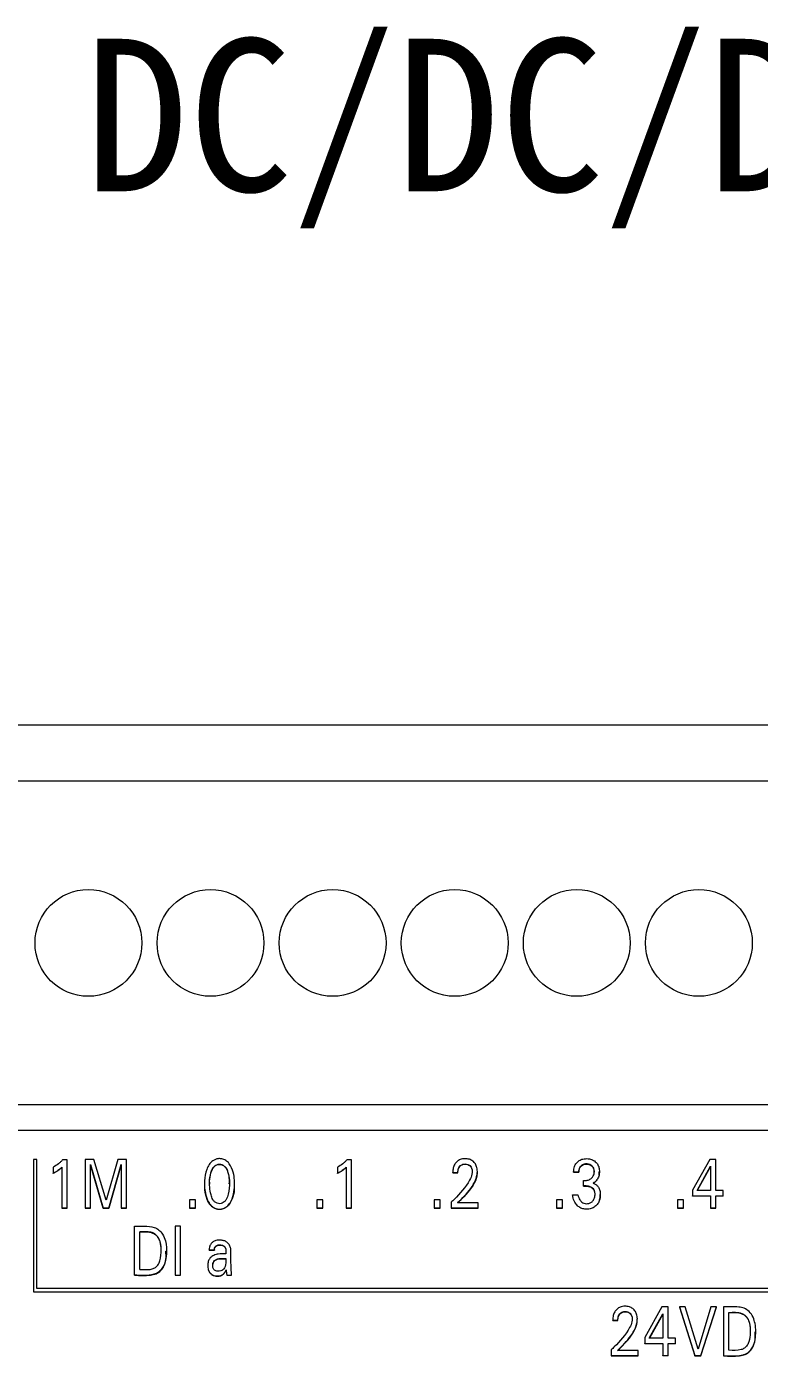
# Model space of a CAD drawing. Header units: millimetres. Extents: x 983 to 2111, y 2638 to 4457.
# Drawn here: x 1982.1 to 2006.11, y 4242.24 to 4285.84 of the extents above; entities that cross this region are included whole.
import ezdxf

# ---------------------------------------------------------------- set-up
doc = ezdxf.new("R2010")
doc.units = ezdxf.units.MM
doc.styles.get("Standard").update_dxf_attribs({"font": ''})
doc.styles.get('Standard').set_extended_font_data('SimSun')

# ---------------------------------------------------------------- blocks, each defined once
blk = doc.blocks.new('1215DCDCDC')
at = {"color": 7, "linetype": 'Continuous', "lineweight": 15}
for p, q in [((1961.489, 4262.945), (2042.769, 4262.945)), ((2042.769, 4261.095), (1961.489, 4261.095)), ((1961.489, 4250.495), (2042.262, 4250.495)), ((2039.879, 4249.645), (1963.129, 4249.645)), ((1982.329, 4248.7), (1982.329, 4244.359)), ((1982.439, 4248.7), (1982.329, 4248.7)), ((1982.439, 4244.469), (1982.439, 4248.7)), ((1983.431, 4248.689), (1983.285, 4248.689)), ((1983.431, 4247.102), (1983.431, 4248.689)), ((1984.304, 4248.698), (1984.02, 4248.698)), ((1984.02, 4248.698), (1984.02, 4247.102)), ((1984.195, 4248.531), (1984.617, 4247.102)), ((1984.195, 4247.102), (1984.195, 4248.531)), ((1984.617, 4247.095), (1984.195, 4248.524)), ((1984.706, 4247.362), (1984.304, 4248.698)), ((1985.095, 4248.698), (1984.706, 4247.362)), ((1984.793, 4247.102), (1985.204, 4248.533)), ((1985.204, 4248.526), (1984.793, 4247.095)), ((1985.379, 4248.698), (1985.095, 4248.698)), ((1985.204, 4248.533), (1985.204, 4247.102)), ((1985.379, 4247.102), (1985.379, 4248.698)), ((1992.746, 4248.689), (1992.601, 4248.689)), ((1992.746, 4247.102), (1992.746, 4248.689)), ((2004.483, 4248.698), (2003.919, 4247.694)), ((2004.685, 4248.698), (2004.483, 4248.698)), ((2004.685, 4247.676), (2004.685, 4248.698)), ((1982.979, 4248.444), (1982.979, 4248.245)), ((1982.979, 4248.238), (1982.979, 4248.245)), ((1983.259, 4248.443), (1983.259, 4247.102)), ((1992.294, 4248.444), (1992.294, 4248.245)), ((1992.294, 4248.238), (1992.294, 4248.245)), ((1992.575, 4248.443), (1992.575, 4247.102)), ((1996.067, 4248.267), (1996.233, 4248.267)), ((1996.067, 4248.26), (1996.067, 4248.267)), ((1996.067, 4248.26), (1996.233, 4248.26)), ((1996.233, 4248.26), (1996.233, 4248.267)), ((1996.871, 4248.299), (1996.871, 4248.306)), ((2000.027, 4248.286), (2000.027, 4248.283)), ((2000.193, 4248.283), (2000.027, 4248.283)), ((2000.027, 4248.276), (2000.027, 4248.283)), ((2000.027, 4248.276), (2000.193, 4248.276)), ((2000.193, 4248.276), (2000.193, 4248.283)), ((2000.698, 4248.318), (2000.698, 4248.285)), ((2000.871, 4248.294), (2000.871, 4248.301)), ((2004.068, 4247.676), (2004.514, 4248.471)), ((2004.514, 4248.464), (2004.072, 4247.676)), ((2004.514, 4248.471), (2004.514, 4247.676)), ((1987.931, 4247.899), (1987.931, 4247.892)), ((1988.919, 4247.897), (1988.919, 4247.904)), ((2000.353, 4247.828), (2000.353, 4248.007)), ((2000.353, 4247.821), (2000.353, 4247.828)), ((2003.919, 4247.694), (2003.919, 4247.502)), ((2004.514, 4247.676), (2004.068, 4247.676)), ((2004.927, 4247.676), (2004.685, 4247.676)), ((2004.927, 4247.502), (2004.927, 4247.676)), ((1987.44, 4247.372), (1987.44, 4247.102)), ((1987.638, 4247.372), (1987.44, 4247.372)), ((1987.638, 4247.102), (1987.638, 4247.372)), ((1991.81, 4247.372), (1991.612, 4247.372)), ((1991.612, 4247.372), (1991.612, 4247.102)), ((1991.81, 4247.102), (1991.81, 4247.372)), ((1995.658, 4247.372), (1995.461, 4247.372)), ((1995.461, 4247.372), (1995.461, 4247.102)), ((1995.658, 4247.102), (1995.658, 4247.372)), ((1996.015, 4247.293), (1996.015, 4247.102)), ((1996.897, 4247.276), (1996.223, 4247.276)), ((1996.897, 4247.102), (1996.897, 4247.276)), ((1999.46, 4247.372), (1999.46, 4247.102)), ((1999.657, 4247.372), (1999.46, 4247.372)), ((1999.657, 4247.102), (1999.657, 4247.372)), ((1999.99, 4247.531), (1999.99, 4247.538)), ((1999.99, 4247.538), (2000.165, 4247.538)), ((2000.898, 4247.539), (2000.898, 4247.546)), ((2003.431, 4247.372), (2003.431, 4247.102)), ((2003.628, 4247.372), (2003.431, 4247.372)), ((2003.628, 4247.102), (2003.628, 4247.372)), ((2003.919, 4247.502), (2004.514, 4247.502)), ((2003.919, 4247.495), (2003.919, 4247.502)), ((2004.514, 4247.495), (2003.919, 4247.495)), ((2004.514, 4247.502), (2004.514, 4247.102)), ((2004.685, 4247.502), (2004.927, 4247.502)), ((2004.685, 4247.102), (2004.685, 4247.502)), ((2004.927, 4247.495), (2004.685, 4247.495)), ((2004.927, 4247.495), (2004.927, 4247.502)), ((1983.259, 4247.102), (1983.259, 4247.095)), ((1983.259, 4247.102), (1983.431, 4247.102)), ((1983.431, 4247.095), (1983.259, 4247.095)), ((1983.431, 4247.102), (1983.431, 4247.095)), ((1984.02, 4247.102), (1984.195, 4247.102)), ((1984.02, 4247.095), (1984.02, 4247.102)), ((1984.195, 4247.095), (1984.02, 4247.095)), ((1984.195, 4247.095), (1984.195, 4247.102)), ((1984.617, 4247.102), (1984.793, 4247.102)), ((1984.617, 4247.095), (1984.617, 4247.102)), ((1984.793, 4247.095), (1984.617, 4247.095)), ((1984.793, 4247.095), (1984.793, 4247.102)), ((1985.204, 4247.102), (1985.379, 4247.102)), ((1985.204, 4247.095), (1985.204, 4247.102)), ((1985.379, 4247.095), (1985.204, 4247.095)), ((1985.379, 4247.095), (1985.379, 4247.102)), ((1987.44, 4247.102), (1987.638, 4247.102)), ((1987.44, 4247.095), (1987.44, 4247.102)), ((1987.638, 4247.095), (1987.44, 4247.095)), ((1987.638, 4247.095), (1987.638, 4247.102)), ((1991.612, 4247.102), (1991.81, 4247.102)), ((1991.612, 4247.095), (1991.612, 4247.102)), ((1991.81, 4247.095), (1991.612, 4247.095)), ((1991.81, 4247.095), (1991.81, 4247.102)), ((1992.575, 4247.102), (1992.575, 4247.095)), ((1992.575, 4247.102), (1992.746, 4247.102)), ((1992.746, 4247.095), (1992.575, 4247.095)), ((1992.746, 4247.102), (1992.746, 4247.095)), ((1995.461, 4247.102), (1995.658, 4247.102)), ((1995.461, 4247.095), (1995.461, 4247.102)), ((1995.658, 4247.095), (1995.461, 4247.095)), ((1995.658, 4247.095), (1995.658, 4247.102)), ((1996.015, 4247.102), (1996.897, 4247.102)), ((1996.015, 4247.095), (1996.015, 4247.102)), ((1996.897, 4247.095), (1996.015, 4247.095)), ((1996.897, 4247.095), (1996.897, 4247.102)), ((1999.46, 4247.102), (1999.657, 4247.102)), ((1999.46, 4247.095), (1999.46, 4247.102)), ((1999.657, 4247.095), (1999.46, 4247.095)), ((1999.657, 4247.095), (1999.657, 4247.102)), ((2003.431, 4247.102), (2003.628, 4247.102)), ((2003.431, 4247.095), (2003.431, 4247.102)), ((2003.628, 4247.095), (2003.431, 4247.095)), ((2003.628, 4247.095), (2003.628, 4247.102)), ((2004.514, 4247.102), (2004.685, 4247.102)), ((2004.514, 4247.095), (2004.514, 4247.102)), ((2004.685, 4247.095), (2004.514, 4247.095)), ((2004.685, 4247.095), (2004.685, 4247.102)), ((1985.636, 4244.908), (1985.636, 4246.504)), ((1985.811, 4245.089), (1985.811, 4246.323)), ((1986.974, 4246.504), (1986.974, 4244.908)), ((1987.149, 4246.504), (1986.974, 4246.504)), ((1987.149, 4244.908), (1987.149, 4246.504)), ((1986.687, 4245.69), (1986.687, 4245.697)), ((1988.083, 4245.747), (1988.083, 4245.74)), ((1988.084, 4245.722), (1988.084, 4245.729)), ((1988.084, 4245.729), (1988.256, 4245.729)), ((1988.084, 4245.722), (1988.256, 4245.722)), ((1988.256, 4245.729), (1988.256, 4245.722)), ((1988.483, 4245.448), (1988.633, 4245.448)), ((1988.483, 4245.448), (1988.483, 4245.441)), ((1988.483, 4245.441), (1988.633, 4245.441)), ((1988.8, 4245.657), (1988.8, 4245.664)), ((1988.038, 4245.219), (1988.038, 4245.212)), ((1988.644, 4245.077), (1988.644, 4245.07)), ((1985.636, 4244.901), (1985.636, 4244.908)), ((1986.974, 4244.908), (1987.149, 4244.908)), ((1986.974, 4244.908), (1986.974, 4244.901)), ((1986.974, 4244.901), (1987.149, 4244.901)), ((1987.149, 4244.901), (1987.149, 4244.908)), ((1988.666, 4244.908), (1988.822, 4244.908)), ((1988.666, 4244.908), (1988.666, 4244.901)), ((1988.666, 4244.901), (1988.822, 4244.901)), ((1988.822, 4244.908), (1988.822, 4244.901)), ((1982.329, 4244.359), (1982.329, 4244.352)), ((1982.329, 4244.359), (2041.434, 4244.359)), ((1982.329, 4244.352), (2041.434, 4244.352)), ((2041.324, 4244.469), (1982.439, 4244.469)), ((2002.92, 4243.86), (2002.356, 4242.856)), ((2003.122, 4243.86), (2002.92, 4243.86)), ((2003.122, 4242.838), (2003.122, 4243.86)), ((2003.493, 4243.86), (2003.493, 4243.853)), ((2003.493, 4243.86), (2004.001, 4242.264)), ((2003.683, 4243.86), (2003.493, 4243.86)), ((2003.493, 4243.853), (2004.001, 4242.257)), ((2004.102, 4242.474), (2003.683, 4243.86)), ((2004.516, 4243.86), (2004.102, 4242.474)), ((2004.197, 4242.264), (2004.705, 4243.86)), ((2004.197, 4242.257), (2004.705, 4243.853)), ((2004.705, 4243.86), (2004.516, 4243.86)), ((2004.705, 4243.853), (2004.705, 4243.86)), ((2004.939, 4243.86), (2004.939, 4242.264)), ((2001.31, 4243.429), (2001.476, 4243.429)), ((2001.31, 4243.422), (2001.31, 4243.429)), ((2001.31, 4243.422), (2001.476, 4243.422)), ((2001.476, 4243.422), (2001.476, 4243.429)), ((2002.114, 4243.461), (2002.114, 4243.468)), ((2002.505, 4242.838), (2002.951, 4243.633)), ((2002.951, 4243.626), (2002.509, 4242.838)), ((2002.951, 4243.633), (2002.951, 4242.838)), ((2005.114, 4242.445), (2005.114, 4243.679)), ((2002.356, 4242.856), (2002.356, 4242.664)), ((2002.951, 4242.838), (2002.505, 4242.838)), ((2003.365, 4242.838), (2003.122, 4242.838)), ((2003.365, 4242.664), (2003.365, 4242.838)), ((2005.99, 4243.047), (2005.99, 4243.054)), ((2001.257, 4242.455), (2001.257, 4242.264)), ((2002.14, 4242.438), (2001.466, 4242.438)), ((2002.14, 4242.264), (2002.14, 4242.438)), ((2002.356, 4242.664), (2002.951, 4242.664)), ((2002.356, 4242.657), (2002.356, 4242.664)), ((2002.951, 4242.657), (2002.356, 4242.657)), ((2002.951, 4242.664), (2002.951, 4242.264)), ((2003.122, 4242.664), (2003.365, 4242.664)), ((2003.122, 4242.264), (2003.122, 4242.664)), ((2003.365, 4242.657), (2003.122, 4242.657)), ((2003.365, 4242.657), (2003.365, 4242.664)), ((2001.257, 4242.264), (2002.14, 4242.264)), ((2001.257, 4242.264), (2001.257, 4242.257)), ((2001.257, 4242.257), (2002.14, 4242.257)), ((2002.14, 4242.257), (2002.14, 4242.264)), ((2002.951, 4242.264), (2003.122, 4242.264)), ((2002.951, 4242.257), (2002.951, 4242.264)), ((2003.122, 4242.257), (2002.951, 4242.257)), ((2003.122, 4242.257), (2003.122, 4242.264)), ((2004.001, 4242.257), (2004.001, 4242.264)), ((2004.001, 4242.264), (2004.197, 4242.264)), ((2004.001, 4242.257), (2004.197, 4242.257)), ((2004.197, 4242.257), (2004.197, 4242.264)), ((2004.939, 4242.264), (2004.939, 4242.257))]:
    blk.add_line(p, q, dxfattribs=at)
for centre in [(1984.129, 4255.795), (1988.129, 4255.795), (1992.129, 4255.795), (1996.129, 4255.795), (2000.129, 4255.795), (2004.129, 4255.795)]:
    blk.add_circle(centre, 1.75, dxfattribs=at)
for points, knots in [([(1983.285, 4248.689), (1983.264, 4248.664), (1983.22, 4248.615), (1983.122, 4248.526), (1983.036, 4248.476), (1982.979, 4248.444)], [0, 0, 0, 0, 0.251397, 0.502834, 1, 1, 1, 1]), ([(1988.289, 4248.697), (1988.318, 4248.708), (1988.362, 4248.723), (1988.456, 4248.723), (1988.567, 4248.707), (1988.699, 4248.622), (1988.819, 4248.454), (1988.92, 4248.143), (1988.929, 4247.77), (1988.861, 4247.442), (1988.761, 4247.241), (1988.643, 4247.129), (1988.517, 4247.069), (1988.389, 4247.059), (1988.267, 4247.093), (1988.159, 4247.164), (1988.047, 4247.307), (1987.943, 4247.586), (1987.915, 4247.967), (1987.971, 4248.309), (1988.075, 4248.534), (1988.18, 4248.647), (1988.261, 4248.685), (1988.289, 4248.697)], [0, 0, 0, 0, 0.021674, 0.032581, 0.065691, 0.098976, 0.139747, 0.208929, 0.326137, 0.398322, 0.444094, 0.481291, 0.510925, 0.540638, 0.569354, 0.598393, 0.629996, 0.696063, 0.804751, 0.895776, 0.937072, 0.978848, 1, 1, 1, 1]), ([(1988.615, 4248.445), (1988.593, 4248.467), (1988.549, 4248.512), (1988.461, 4248.544), (1988.376, 4248.542), (1988.298, 4248.51), (1988.221, 4248.438), (1988.14, 4248.286), (1988.084, 4247.973), (1988.103, 4247.648), (1988.188, 4247.4), (1988.261, 4247.306), (1988.343, 4247.257), (1988.432, 4247.241), (1988.512, 4247.259), (1988.586, 4247.306), (1988.662, 4247.403), (1988.74, 4247.624), (1988.76, 4247.904), (1988.734, 4248.166), (1988.687, 4248.306), (1988.661, 4248.392), (1988.631, 4248.427), (1988.615, 4248.445)], [0, 0, 0, 0, 0.029448, 0.059037, 0.084456, 0.108438, 0.136685, 0.18222, 0.268808, 0.433664, 0.484003, 0.513946, 0.544013, 0.572235, 0.59631, 0.619496, 0.653766, 0.710903, 0.838245, 0.916036, 0.957044, 0.978066, 1, 1, 1, 1]), ([(1988.107, 4247.889), (1988.104, 4247.914), (1988.091, 4248.034), (1988.124, 4248.204), (1988.186, 4248.375), (1988.253, 4248.467), (1988.329, 4248.52), (1988.405, 4248.538), (1988.482, 4248.53), (1988.556, 4248.498), (1988.595, 4248.459), (1988.615, 4248.438)], [0, 0, 0, 0, 0.073701, 0.357723, 0.498524, 0.612319, 0.688755, 0.765492, 0.838842, 0.913596, 1, 1, 1, 1]), ([(1992.601, 4248.689), (1992.579, 4248.664), (1992.535, 4248.615), (1992.437, 4248.526), (1992.351, 4248.476), (1992.294, 4248.444)], [0, 0, 0, 0, 0.251399, 0.502832, 1, 1, 1, 1]), ([(1996.233, 4248.267), (1996.237, 4248.314), (1996.242, 4248.387), (1996.293, 4248.475), (1996.353, 4248.527), (1996.433, 4248.553), (1996.515, 4248.551), (1996.592, 4248.525), (1996.649, 4248.478), (1996.692, 4248.407), (1996.71, 4248.316), (1996.696, 4248.178), (1996.536, 4247.835), (1996.275, 4247.544), (1996.048, 4247.325), (1996.015, 4247.293)], [0, 0, 0, 0, 0.06741, 0.106804, 0.14638, 0.181674, 0.227911, 0.263636, 0.29947, 0.334313, 0.383257, 0.433455, 0.535618, 0.932793, 1, 1, 1, 1]), ([(1996.223, 4247.276), (1996.378, 4247.425), (1996.606, 4247.646), (1996.812, 4247.993), (1996.879, 4248.232), (1996.868, 4248.418), (1996.815, 4248.553), (1996.727, 4248.65), (1996.605, 4248.712), (1996.46, 4248.729), (1996.317, 4248.706), (1996.203, 4248.635), (1996.124, 4248.538), (1996.075, 4248.412), (1996.07, 4248.318), (1996.067, 4248.267)], [0, 0, 0, 0, 0.2481, 0.367223, 0.466451, 0.531142, 0.58162, 0.632334, 0.6798, 0.738136, 0.798608, 0.8449, 0.89108, 0.941291, 1, 1, 1, 1]), ([(1996.233, 4248.26), (1996.237, 4248.307), (1996.242, 4248.38), (1996.293, 4248.468), (1996.353, 4248.52), (1996.433, 4248.546), (1996.515, 4248.544), (1996.592, 4248.518), (1996.649, 4248.471), (1996.691, 4248.4), (1996.708, 4248.336), (1996.704, 4248.296), (1996.703, 4248.29)], [0, 0, 0, 0, 0.171484, 0.271706, 0.372385, 0.462166, 0.579789, 0.670667, 0.761832, 0.850467, 0.974968, 1, 1, 1, 1]), ([(2000.027, 4248.283), (2000.031, 4248.346), (2000.038, 4248.451), (2000.111, 4248.582), (2000.207, 4248.668), (2000.343, 4248.721), (2000.495, 4248.728), (2000.648, 4248.691), (2000.765, 4248.608), (2000.841, 4248.496), (2000.877, 4248.35), (2000.872, 4248.197), (2000.814, 4248.051), (2000.737, 4247.965), (2000.679, 4247.93), (2000.661, 4247.919)], [0, 0, 0, 0, 0.102608, 0.172439, 0.242302, 0.312113, 0.409292, 0.488691, 0.568507, 0.640624, 0.708354, 0.814477, 0.889145, 0.963973, 1, 1, 1, 1]), ([(2000.353, 4248.007), (2000.393, 4248.007), (2000.475, 4248.005), (2000.58, 4248.049), (2000.653, 4248.117), (2000.694, 4248.201), (2000.707, 4248.302), (2000.686, 4248.405), (2000.631, 4248.486), (2000.554, 4248.536), (2000.464, 4248.554), (2000.375, 4248.547), (2000.296, 4248.511), (2000.239, 4248.454), (2000.202, 4248.38), (2000.192, 4248.321), (2000.193, 4248.287), (2000.193, 4248.283)], [0, 0, 0, 0, 0.088971, 0.184289, 0.247358, 0.31051, 0.3914, 0.472476, 0.543671, 0.606412, 0.675402, 0.746158, 0.80634, 0.866645, 0.923991, 0.990958, 1, 1, 1, 1]), ([(2000.193, 4248.276), (2000.195, 4248.308), (2000.199, 4248.371), (2000.243, 4248.456), (2000.311, 4248.514), (2000.39, 4248.542), (2000.476, 4248.546), (2000.562, 4248.526), (2000.63, 4248.477), (2000.672, 4248.423), (2000.683, 4248.382), (2000.687, 4248.366)], [0, 0, 0, 0, 0.128806, 0.257846, 0.378486, 0.482415, 0.594109, 0.728521, 0.830389, 0.931924, 1, 1, 1, 1]), ([(1983.259, 4248.443), (1983.239, 4248.422), (1983.198, 4248.381), (1983.107, 4248.311), (1983.03, 4248.271), (1982.979, 4248.245)], [0, 0, 0, 0, 0.2507165, 0.5016741, 1, 1, 1, 1]), ([(1983.259, 4248.436), (1983.239, 4248.415), (1983.198, 4248.374), (1983.107, 4248.304), (1983.03, 4248.264), (1982.979, 4248.238)], [0, 0, 0, 0, 0.250706, 0.501679, 1, 1, 1, 1]), ([(1988.615, 4248.438), (1988.63, 4248.417), (1988.651, 4248.387), (1988.676, 4248.343), (1988.696, 4248.27), (1988.745, 4248.127), (1988.738, 4247.988), (1988.733, 4247.899)], [0, 0, 0, 0, 0.1332, 0.199497, 0.266331, 0.532043, 1, 1, 1, 1]), ([(1992.575, 4248.443), (1992.554, 4248.422), (1992.513, 4248.381), (1992.422, 4248.311), (1992.345, 4248.271), (1992.294, 4248.245)], [0, 0, 0, 0, 0.250713, 0.501679, 1, 1, 1, 1]), ([(1992.575, 4248.436), (1992.554, 4248.415), (1992.513, 4248.374), (1992.422, 4248.304), (1992.345, 4248.264), (1992.294, 4248.238)], [0, 0, 0, 0, 0.250702, 0.501684, 1, 1, 1, 1]), ([(1996.864, 4248.299), (1996.863, 4248.249), (1996.859, 4248.091), (1996.67, 4247.707), (1996.408, 4247.45), (1996.223, 4247.269)], [0, 0, 0, 0, 0.119959, 0.378876, 1, 1, 1, 1]), ([(2000.661, 4247.912), (2000.699, 4247.935), (2000.756, 4247.971), (2000.788, 4248.028), (2000.799, 4248.047)], [0, 0, 0, 0, 0.6656, 1, 1, 1, 1]), ([(2000.859, 4248.194), (2000.862, 4248.205), (2000.872, 4248.238), (2000.867, 4248.272), (2000.864, 4248.294)], [0, 0, 0, 0, 0.344367, 1, 1, 1, 1]), ([(1988.9, 4247.896), (1988.905, 4247.831), (1988.918, 4247.664), (1988.859, 4247.434), (1988.761, 4247.234), (1988.643, 4247.122), (1988.517, 4247.062), (1988.389, 4247.052), (1988.267, 4247.086), (1988.159, 4247.157), (1988.048, 4247.3), (1987.949, 4247.55), (1987.944, 4247.768), (1987.941, 4247.893)], [0, 0, 0, 0, 0.090934, 0.234513, 0.325559, 0.399544, 0.458486, 0.517586, 0.574705, 0.632464, 0.695323, 0.82673, 1, 1, 1, 1]), ([(2000.661, 4247.919), (2000.692, 4247.907), (2000.754, 4247.883), (2000.828, 4247.809), (2000.886, 4247.703), (2000.906, 4247.541), (2000.887, 4247.367), (2000.806, 4247.217), (2000.701, 4247.124), (2000.559, 4247.069), (2000.407, 4247.059), (2000.261, 4247.097), (2000.147, 4247.178), (2000.05, 4247.305), (2000.005, 4247.434), (1999.993, 4247.519), (1999.99, 4247.538)], [0, 0, 0, 0, 0.0511661, 0.1021488, 0.1581502, 0.2345514, 0.3517636, 0.4232142, 0.4948276, 0.5638791, 0.6554638, 0.7248117, 0.7941806, 0.8665542, 0.9700383, 1, 1, 1, 1]), ([(2000.165, 4247.538), (2000.182, 4247.478), (2000.208, 4247.389), (2000.288, 4247.3), (2000.36, 4247.257), (2000.441, 4247.243), (2000.529, 4247.252), (2000.613, 4247.291), (2000.676, 4247.357), (2000.719, 4247.452), (2000.735, 4247.558), (2000.716, 4247.66), (2000.675, 4247.733), (2000.608, 4247.789), (2000.498, 4247.831), (2000.408, 4247.83), (2000.353, 4247.828)], [0, 0, 0, 0, 0.127234, 0.1911, 0.245229, 0.299307, 0.359764, 0.426339, 0.487885, 0.546418, 0.642494, 0.706824, 0.760139, 0.81359, 0.887139, 1, 1, 1, 1]), ([(2000.353, 4247.821), (2000.423, 4247.822), (2000.522, 4247.822), (2000.635, 4247.764), (2000.692, 4247.706), (2000.708, 4247.658), (2000.715, 4247.638)], [0, 0, 0, 0, 0.465781, 0.658583, 0.853112, 1, 1, 1, 1]), ([(2000.867, 4247.346), (2000.87, 4247.354), (2000.898, 4247.413), (2000.896, 4247.481), (2000.894, 4247.54)], [0, 0, 0, 0, 0.125676, 1, 1, 1, 1]), ([(1985.636, 4246.504), (1985.745, 4246.509), (1985.962, 4246.519), (1986.243, 4246.498), (1986.447, 4246.39), (1986.58, 4246.236), (1986.683, 4245.967), (1986.695, 4245.642), (1986.66, 4245.333), (1986.563, 4245.128), (1986.435, 4244.995), (1986.129, 4244.863), (1985.854, 4244.888), (1985.636, 4244.908)], [0, 0, 0, 0, 0.104163, 0.206377, 0.26262, 0.31905, 0.396194, 0.531702, 0.625271, 0.690008, 0.743615, 0.797373, 1, 1, 1, 1]), ([(1985.811, 4246.316), (1985.956, 4246.326), (1986.141, 4246.338), (1986.339, 4246.23), (1986.43, 4246.12), (1986.503, 4245.945), (1986.504, 4245.798), (1986.505, 4245.712)], [0, 0, 0, 0, 0.382549, 0.492099, 0.601605, 0.766276, 1, 1, 1, 1]), ([(1985.811, 4245.089), (1985.899, 4245.087), (1986.036, 4245.084), (1986.213, 4245.097), (1986.328, 4245.151), (1986.418, 4245.243), (1986.504, 4245.439), (1986.519, 4245.703), (1986.498, 4245.966), (1986.424, 4246.137), (1986.332, 4246.244), (1986.201, 4246.311), (1986.023, 4246.328), (1985.888, 4246.325), (1985.811, 4246.323)], [0, 0, 0, 0, 0.118197, 0.184091, 0.234249, 0.284562, 0.354082, 0.515677, 0.633812, 0.705664, 0.762368, 0.819373, 0.896914, 1, 1, 1, 1]), ([(1988.822, 4244.908), (1988.806, 4245.126), (1988.786, 4245.414), (1988.806, 4245.743), (1988.759, 4245.885), (1988.688, 4245.973), (1988.592, 4246.03), (1988.461, 4246.057), (1988.326, 4246.052), (1988.207, 4245.996), (1988.135, 4245.922), (1988.087, 4245.83), (1988.085, 4245.762), (1988.084, 4245.729)], [0, 0, 0, 0, 0.3473691, 0.4568199, 0.5173612, 0.578385, 0.6318131, 0.6901957, 0.7875311, 0.8405216, 0.8934835, 0.9488075, 1, 1, 1, 1]), ([(1988.256, 4245.729), (1988.257, 4245.75), (1988.26, 4245.792), (1988.291, 4245.843), (1988.33, 4245.879), (1988.387, 4245.899), (1988.454, 4245.899), (1988.524, 4245.887), (1988.576, 4245.855), (1988.612, 4245.811), (1988.64, 4245.725), (1988.636, 4245.653), (1988.633, 4245.6)], [0, 0, 0, 0, 0.08847, 0.179646, 0.247786, 0.316192, 0.432807, 0.534959, 0.614536, 0.694148, 0.771402, 1, 1, 1, 1]), ([(1988.256, 4245.722), (1988.257, 4245.743), (1988.26, 4245.785), (1988.291, 4245.836), (1988.33, 4245.872), (1988.387, 4245.892), (1988.454, 4245.892), (1988.523, 4245.88), (1988.577, 4245.848), (1988.611, 4245.804), (1988.627, 4245.765), (1988.628, 4245.743), (1988.628, 4245.739)], [0, 0, 0, 0, 0.111965, 0.227331, 0.313566, 0.400124, 0.547692, 0.676962, 0.777661, 0.878393, 0.976166, 1, 1, 1, 1]), ([(1985.636, 4244.901), (1985.811, 4244.892), (1986.049, 4244.88), (1986.349, 4244.937), (1986.5, 4245.044), (1986.614, 4245.21), (1986.685, 4245.429), (1986.673, 4245.601), (1986.666, 4245.69)], [0, 0, 0, 0, 0.333036, 0.451846, 0.571854, 0.673772, 0.831441, 1, 1, 1, 1]), ([(1988.633, 4245.6), (1988.549, 4245.602), (1988.416, 4245.606), (1988.238, 4245.561), (1988.126, 4245.483), (1988.057, 4245.373), (1988.033, 4245.25), (1988.041, 4245.125), (1988.081, 4245.014), (1988.15, 4244.936), (1988.247, 4244.886), (1988.355, 4244.871), (1988.465, 4244.885), (1988.559, 4244.941), (1988.614, 4245.013), (1988.637, 4245.062), (1988.644, 4245.077)], [0, 0, 0, 0, 0.1466452, 0.2319411, 0.3179108, 0.3779579, 0.4549287, 0.5346797, 0.595957, 0.6577315, 0.7125512, 0.7849847, 0.84419, 0.9039913, 0.970879, 1, 1, 1, 1]), ([(1988.633, 4245.448), (1988.636, 4245.357), (1988.64, 4245.238), (1988.577, 4245.114), (1988.528, 4245.063), (1988.456, 4245.033), (1988.379, 4245.025), (1988.306, 4245.04), (1988.258, 4245.068), (1988.225, 4245.109), (1988.203, 4245.173), (1988.201, 4245.247), (1988.218, 4245.324), (1988.257, 4245.381), (1988.322, 4245.426), (1988.4, 4245.448), (1988.458, 4245.448), (1988.483, 4245.448)], [0, 0, 0, 0, 0.21049, 0.275276, 0.324542, 0.374065, 0.456009, 0.505414, 0.545929, 0.586495, 0.627324, 0.704458, 0.758306, 0.81246, 0.863003, 0.94243, 1, 1, 1, 1]), ([(1988.207, 4245.215), (1988.206, 4245.226), (1988.203, 4245.261), (1988.219, 4245.317), (1988.257, 4245.374), (1988.322, 4245.419), (1988.4, 4245.441), (1988.458, 4245.441), (1988.483, 4245.441)], [0, 0, 0, 0, 0.084692, 0.251461, 0.419178, 0.575713, 0.821703, 1, 1, 1, 1]), ([(1988.8, 4245.481), (1988.799, 4245.507), (1988.797, 4245.566), (1988.795, 4245.624), (1988.794, 4245.657)], [0, 0, 0, 0, 0.439735, 1, 1, 1, 1]), ([(1988.041, 4245.212), (1988.042, 4245.177), (1988.043, 4245.107), (1988.081, 4245.007), (1988.15, 4244.929), (1988.248, 4244.879), (1988.355, 4244.864), (1988.465, 4244.878), (1988.559, 4244.934), (1988.614, 4245.006), (1988.637, 4245.055), (1988.644, 4245.07)], [0, 0, 0, 0, 0.115971, 0.232396, 0.349751, 0.453903, 0.591514, 0.703994, 0.817606, 0.944682, 1, 1, 1, 1]), ([(1988.644, 4245.077), (1988.646, 4245.049), (1988.648, 4245.006), (1988.652, 4244.949), (1988.661, 4244.922), (1988.666, 4244.908)], [0, 0, 0, 0, 0.498828, 0.746048, 1, 1, 1, 1]), ([(1988.644, 4245.07), (1988.646, 4245.042), (1988.648, 4244.999), (1988.652, 4244.942), (1988.661, 4244.915), (1988.666, 4244.901)], [0, 0, 0, 0, 0.498785, 0.74601, 1, 1, 1, 1]), ([(2001.476, 4243.429), (2001.479, 4243.476), (2001.484, 4243.549), (2001.535, 4243.637), (2001.596, 4243.689), (2001.676, 4243.715), (2001.757, 4243.713), (2001.834, 4243.687), (2001.891, 4243.64), (2001.934, 4243.569), (2001.952, 4243.478), (2001.938, 4243.34), (2001.778, 4242.997), (2001.517, 4242.706), (2001.29, 4242.487), (2001.257, 4242.455)], [0, 0, 0, 0, 0.0674101, 0.106807, 0.1463835, 0.1816761, 0.2279134, 0.2636371, 0.2994711, 0.3343166, 0.3832569, 0.4334587, 0.535618, 0.9327929, 1, 1, 1, 1]), ([(2001.466, 4242.438), (2001.62, 4242.587), (2001.848, 4242.808), (2002.055, 4243.155), (2002.121, 4243.394), (2002.11, 4243.58), (2002.058, 4243.715), (2001.969, 4243.812), (2001.847, 4243.874), (2001.703, 4243.891), (2001.559, 4243.868), (2001.445, 4243.797), (2001.367, 4243.7), (2001.317, 4243.574), (2001.312, 4243.48), (2001.31, 4243.429)], [0, 0, 0, 0, 0.248099, 0.367224, 0.466452, 0.53114, 0.581618, 0.632333, 0.6798, 0.738135, 0.798606, 0.8449, 0.891077, 0.941289, 1, 1, 1, 1]), ([(2001.476, 4243.422), (2001.479, 4243.469), (2001.484, 4243.542), (2001.535, 4243.63), (2001.596, 4243.682), (2001.676, 4243.708), (2001.757, 4243.706), (2001.834, 4243.68), (2001.892, 4243.633), (2001.933, 4243.562), (2001.95, 4243.498), (2001.946, 4243.458), (2001.945, 4243.452)], [0, 0, 0, 0, 0.171485, 0.271707, 0.372386, 0.462167, 0.579791, 0.670669, 0.761833, 0.850469, 0.974969, 1, 1, 1, 1]), ([(2004.939, 4242.264), (2005.115, 4242.255), (2005.353, 4242.244), (2005.653, 4242.3), (2005.803, 4242.408), (2005.919, 4242.573), (2006.004, 4242.878), (2006.001, 4243.217), (2005.915, 4243.531), (2005.793, 4243.715), (2005.619, 4243.824), (2005.331, 4243.88), (2005.106, 4243.869), (2004.939, 4243.86)], [0, 0, 0, 0, 0.1664526, 0.2258333, 0.2858145, 0.3367529, 0.4155566, 0.582407, 0.6528105, 0.7238599, 0.7867232, 0.8424263, 1, 1, 1, 1]), ([(2005.114, 4243.679), (2005.259, 4243.689), (2005.445, 4243.702), (2005.643, 4243.593), (2005.734, 4243.484), (2005.811, 4243.289), (2005.82, 4243.022), (2005.798, 4242.771), (2005.72, 4242.599), (2005.631, 4242.505), (2005.427, 4242.421), (2005.252, 4242.435), (2005.114, 4242.445)], [0, 0, 0, 0, 0.187777, 0.241552, 0.295304, 0.376134, 0.517703, 0.651387, 0.709901, 0.76902, 0.819456, 1, 1, 1, 1]), ([(2005.114, 4243.672), (2005.259, 4243.682), (2005.445, 4243.695), (2005.643, 4243.586), (2005.733, 4243.477), (2005.806, 4243.302), (2005.808, 4243.155), (2005.808, 4243.069)], [0, 0, 0, 0, 0.382548, 0.4920997, 0.6016059, 0.7662823, 1, 1, 1, 1]), ([(2001.466, 4242.431), (2001.621, 4242.58), (2001.851, 4242.801), (2002.05, 4243.148), (2002.12, 4243.347), (2002.11, 4243.446), (2002.109, 4243.46)], [0, 0, 0, 0, 0.513461, 0.759995, 0.965355, 1, 1, 1, 1]), ([(2004.939, 4242.257), (2005.115, 4242.248), (2005.353, 4242.237), (2005.653, 4242.293), (2005.803, 4242.401), (2005.917, 4242.566), (2005.988, 4242.786), (2005.976, 4242.958), (2005.97, 4243.047)], [0, 0, 0, 0, 0.333035, 0.451843, 0.571852, 0.673769, 0.831442, 1, 1, 1, 1])]:
    blk.add_open_spline(points, degree=3, knots=knots, dxfattribs=at)

msp = doc.modelspace()

# ---------------------------------------------------------------- block references
at = {"lineweight": -3}
msp.add_blockref('1215DCDCDC', (0, 0), dxfattribs=at)

# ---------------------------------------------------------------- texts
at = {"lineweight": -3, "insert": (1956.789, 4285.435), "char_height": 5, "attachment_point": 1}
msp.add_mtext_dynamic_manual_height_columns('CPU1215 DC/DC/DC  ', width=71.44489, gutter_width=12.5, heights=[0], dxfattribs=at)

doc.saveas('drawing.dxf')
